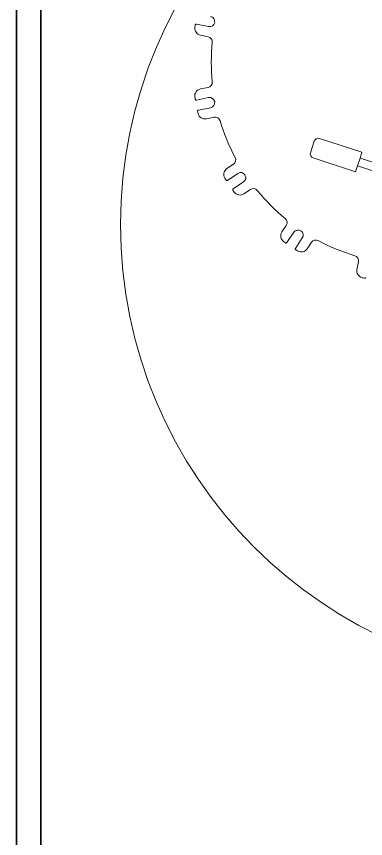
# Model space of a CAD drawing. Header units: inches. Extents: x 20 to 536, y 8 to 344.
# Drawn here: x 20 to 62.9, y 188.9 to 289.9 of the extents above; entities that cross this region are included whole.
import ezdxf

# ---------------------------------------------------------------- set-up
doc = ezdxf.new("R2010")
doc.units = ezdxf.units.IN
doc.header["$LTSCALE"] = 16
doc.header["$MEASUREMENT"] = 0
doc.layers.get('0').update_dxf_attribs({"lineweight": 25})
doc.layers.add('Border', color=7, linetype='Continuous', lineweight=35)
doc.layers.add('Visible', color=7, linetype='Continuous', lineweight=18)

# ---------------------------------------------------------------- blocks, each defined once
blk = doc.blocks.new('Borders 22x34_D')
at = {"layer": 'Border'}
for p, q in [((1.25, 21.5), (1.25, 0.5)), ((1.4375, 0.5), (1.4375, 21.3125))]:
    blk.add_line(p, q, dxfattribs=at)

msp = doc.modelspace()

# ---------------------------------------------------------------- linework, layer by layer
at = {"layer": 'Visible'}
for p, q in [((43.629402, 288.668423), (42.11936, 288.968789)), ((42.621469, 287.60462), (43.571726, 287.415602)), ((43.571726, 281.182064), (42.621469, 280.993047)), ((42.11936, 279.628878), (43.629402, 279.929244)), ((43.875216, 278.693455), (42.365174, 278.393089)), ((43.351107, 277.32491), (44.301363, 277.513928)), ((57.240094, 274.910081), (62.470905, 273.210487)), ((56.146532, 273.162476), (56.610058, 274.589061)), ((62.470905, 273.210487), (62.239142, 272.497195)), ((46.686835, 271.75489), (45.881246, 271.216612)), ((61.698363, 270.832846), (56.467552, 272.532439)), ((61.930125, 271.546138), (62.239142, 272.497195)), ((62.239142, 272.497195), (85.801644, 264.841274)), ((61.930125, 271.546138), (61.698363, 270.832846)), ((85.801644, 263.789812), (61.930125, 271.546138)), ((45.939403, 269.764136), (47.219555, 270.619506)), ((47.919573, 269.571855), (46.639421, 268.716484)), ((47.959079, 268.106916), (48.764668, 268.645193)), ((53.172445, 264.237416), (52.634167, 263.431827)), ((53.243736, 262.11217), (54.099106, 263.392322)), ((55.146758, 262.692303), (54.291387, 261.412152)), ((55.743864, 261.353995), (56.282141, 262.159584)), ((62.041179, 259.774112), (61.852161, 258.823855))]:
    msp.add_line(p, q, dxfattribs=at)
msp.add_circle((88.801644, 264.323274), 56, dxfattribs=at)
for centre, radius, start, end in [((43.752309, 289.286317), 0.63, 258.75, 78.74999879), ((42.095949, 288.851095), 0.12, 78.75, 170.33500151), ((42.791197, 288.457903), 0.87, 170.92369718, 258.75), ((68.826085, 284.298833), 27.235, 170.33500151, 170.92369718), ((43.448819, 286.797708), 0.63, 354.37627095, 78.75), ((68.826085, 284.298833), 24.87, 174.37627095, 185.62372905), ((43.448819, 281.799959), 0.63, 281.25, 5.62372905), ((42.791197, 280.139763), 0.87, 101.25, 189.07630282), ((68.826085, 284.298833), 27.235, 189.07630282, 189.66499849), ((43.752309, 279.311349), 0.63, 281.25, 101.25), ((42.095949, 279.746572), 0.12, 189.66499849, 281.25), ((42.388585, 278.275394), 0.12, 101.25, 192.83500151), ((68.826085, 284.298833), 27.235, 192.83500151, 193.42369718), ((43.181378, 278.178193), 0.87, 193.42369718, 281.25), ((44.42427, 276.896033), 0.63, 16.87627095, 101.25), ((68.826085, 284.298833), 24.87, 196.87627095, 208.12372905), ((57.085586, 274.434552), 0.5, 72, 162), ((56.62206, 273.007968), 0.5, 162, 252), ((46.336826, 272.278715), 0.63, 303.75, 28.12372905), ((46.364592, 270.493234), 0.87, 123.75, 211.57630282), ((47.569564, 270.09568), 0.63, 303.75, 123.75), ((68.826085, 284.298833), 27.235, 211.57630282, 212.16499849), ((45.872735, 269.863912), 0.12, 212.16499849, 303.75), ((46.70609, 268.616708), 0.12, 123.75, 215.33500151), ((49.114677, 268.121367), 0.63, 39.37627095, 123.75), ((68.826085, 284.298833), 27.235, 215.33500151, 215.92369718), ((47.475733, 268.830294), 0.87, 215.92369718, 303.75), ((68.826085, 284.298833), 24.87, 219.37627095, 230.62372905), ((52.648619, 264.587426), 0.63, 326.25, 50.62372905), ((54.622932, 263.042313), 0.63, 326.25000085, 146.25), ((53.357546, 262.948481), 0.87, 146.25, 234.07630282), ((68.826085, 284.298833), 27.235, 234.07630282, 234.66499849), ((53.143959, 262.178839), 0.12, 234.66499849, 326.25), ((56.805967, 261.809574), 0.63, 61.87627095, 146.25), ((68.826085, 284.298833), 24.87, 241.87627095, 253.12372905), ((54.391164, 261.345483), 0.12, 146.25, 237.83500151), ((68.826085, 284.298833), 27.235, 237.83500151, 238.42369718), ((55.020485, 261.837341), 0.87, 238.42369718, 326.25), ((61.423284, 259.897019), 0.63, 348.75, 73.12372905), ((62.705444, 258.654127), 0.87, 168.75, 256.57630282), ((68.826085, 284.298833), 27.235, 256.57630282, 257.16499849), ((62.802646, 257.861333), 0.12, 257.16499849, 348.75)]:
    msp.add_arc(centre, radius, start, end, dxfattribs=at)

# ---------------------------------------------------------------- block references
at = {"xscale": 16, "yscale": 16, "zscale": 16}
msp.add_blockref('Borders 22x34_D', (0, 0), dxfattribs=at)

doc.saveas('drawing.dxf')
